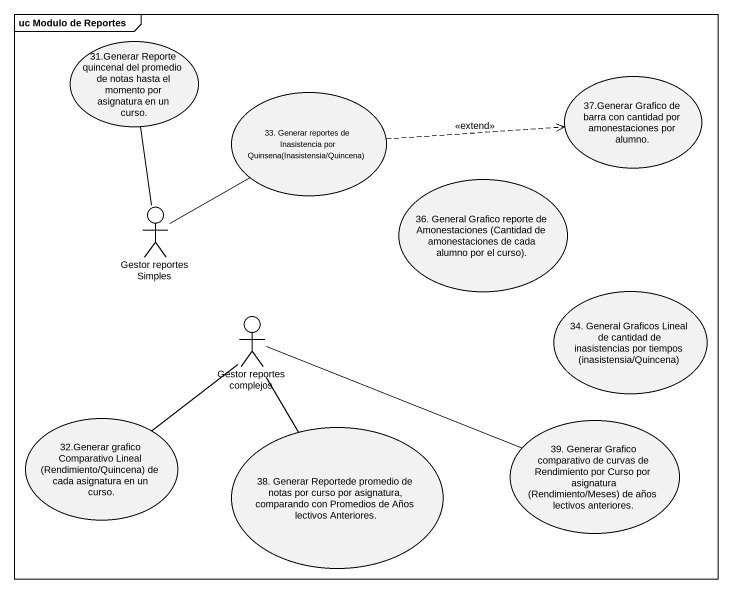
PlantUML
@startuml
mainframe uc Modulo de Reportes
usecase "31.Generar Reporte quincenal del promedio de notas hasta el momento por asignatura en un curso." as u31_Generar_Reporte
usecase "37.Generar Grafico de barra con cantidad por amonestaciones por alumno." as u37_Generar_Grafico_de_barra
usecase "33. Generar reportes de Inasistencia por Quinsena(Inasistensia/Quincena)" as u33_Generar_reportes_de
usecase "36. General Grafico reporte de Amonestaciones (Cantidad de amonestaciones de cada alumno por el curso)." as u36_General_Grafico_reporte
actor "Gestor reportes Simples" as Gestor_reportes_Simples
actor "Gestor reportes complejos" as Gestor_reportes_complejos
usecase "34. General Graficos Lineal de cantidad de inasistencias por tiempos (inasistensia/Quincena)" as u34_General_Graficos_Lineal
usecase "32.Generar grafico Comparativo Lineal (Rendimiento/Quincena) de cada asignatura en un curso." as u32_Generar_grafico
usecase "38. Generar Reportede promedio de notas por curso por asignatura, comparando con Promedios de Años lectivos Anteriores." as u38_Generar_Reportede
usecase "39. Generar Grafico comparativo de curvas de Rendimiento por Curso por asignatura (Rendimiento/Meses) de años lectivos anteriores." as u39_Generar_Grafico
u33_Generar_reportes_de .right.> u37_Generar_Grafico_de_barra : <<extend>>
Gestor_reportes_Simples -up- u31_Generar_Reporte
Gestor_reportes_Simples -up- u33_Generar_reportes_de
Gestor_reportes_complejos -- u32_Generar_grafico
Gestor_reportes_complejos -- u38_Generar_Reportede
Gestor_reportes_complejos -right- u39_Generar_Grafico
@enduml
